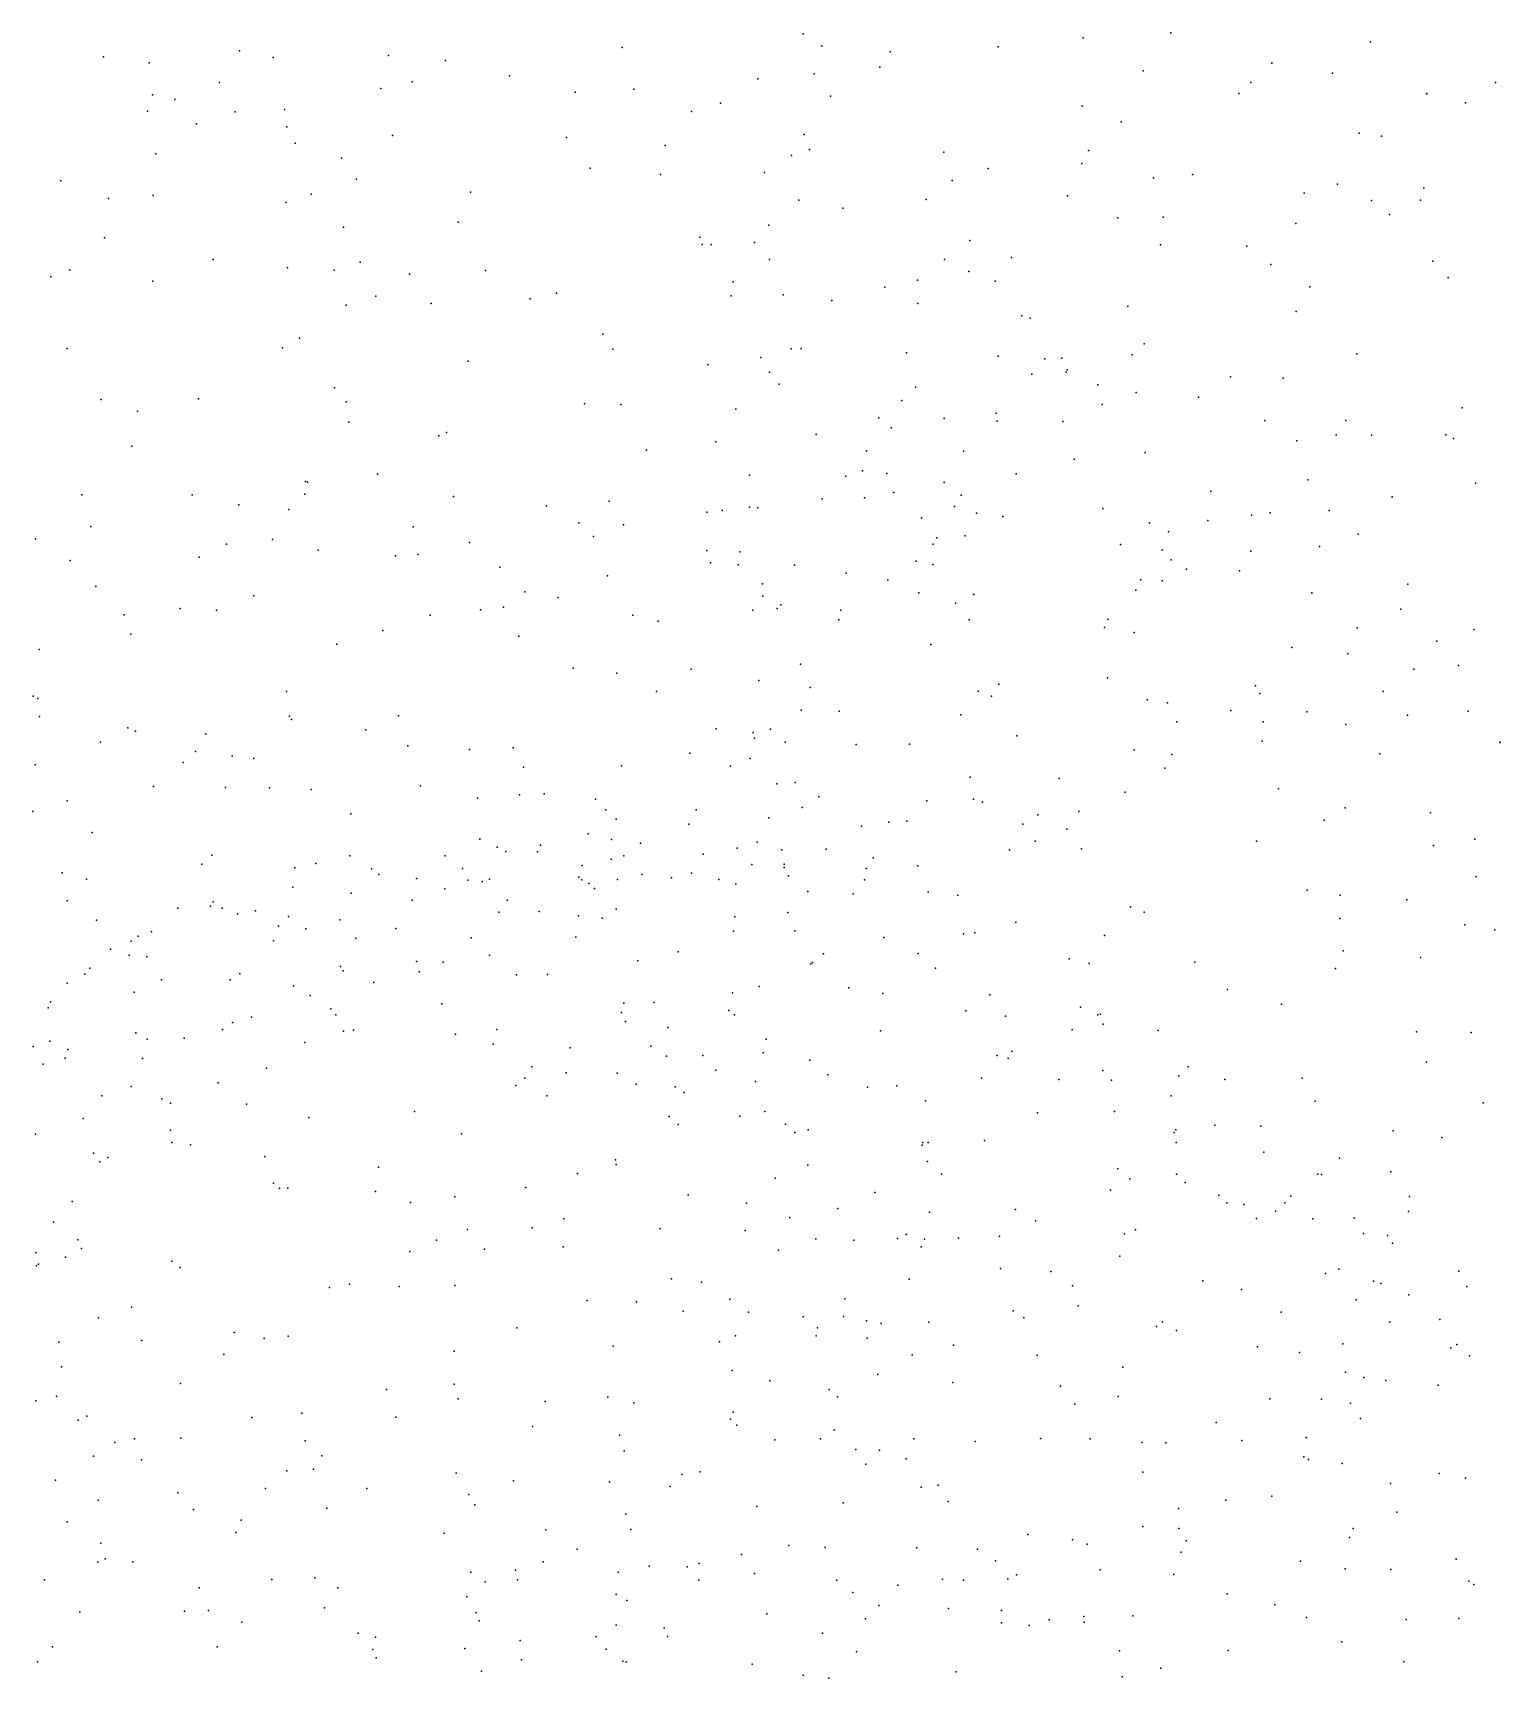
# Model space of a CAD drawing. Header units: metres. Extents: x -25 to 25, y -27.7 to 27.8.
# Drawn here: x 7.556 to 9.098, y 5.22 to 6.95 of the extents above; entities that cross this region are included whole.
import ezdxf

# ---------------------------------------------------------------- set-up
doc = ezdxf.new("R2010")
doc.units = ezdxf.units.M

msp = doc.modelspace()

# ---------------------------------------------------------------- linework, layer by layer
for p in [(8.3657, 6.9492, 9.5307), (8.6601, 6.945, 13.0605), (8.7523, 6.9501, 25.2101), (8.9621, 6.9406, 13.6284), (7.6303, 6.925, -11.8344), (7.7733, 6.9313, 25.7389), (7.8085, 6.9243, -11.5517), (7.9297, 6.9263, -22.2799), (8.1755, 6.9346, 15.8495), (8.3854, 6.9365, -5.316), (8.4571, 6.9303, -5.8496), (8.5706, 6.9353, 12.8778), (7.6783, 6.9185, 1.3898), (7.9897, 6.9211, 24.0667), (8.057, 6.9051, 21.671), (8.3774, 6.9072, 16.434), (8.4463, 6.9139, -4.787), (8.7232, 6.9102, 13.2465), (8.8584, 6.9181, 3.0555), (8.9224, 6.9077, 10.2415), (7.752, 6.8979, -10.8332), (7.9218, 6.8916, -22.829), (7.9546, 6.8987, 25.7317), (8.126, 6.8877, 3.6501), (8.1879, 6.8909, 15.6334), (8.3182, 6.9017, 15.3875), (8.8364, 6.8979, 15.1609), (9.0936, 6.8979, 16.446), (7.6816, 6.885, 9.7971), (7.7051, 6.8802, 11.8148), (8.2787, 6.8763, 24.1432), (8.3944, 6.8836, 25.6061), (8.6591, 6.8731, 22.2981), (8.8239, 6.8864, 22.6241), (9.021, 6.8859, 18.9416), (9.0214, 6.8862, 19.1229), (9.062, 6.8766, -21.1595), (7.6763, 6.8678, 11.5844), (7.7281, 6.8544, 12.2288), (7.7686, 6.8671, 3.9813), (7.8206, 6.8697, 21.6549), (8.2485, 6.8674, 1.7298), (8.7002, 6.8566, 3.2892), (7.8228, 6.8513, -23.1553), (7.9339, 6.8421, 9.3028), (8.117, 6.8401, 25.7109), (8.3667, 6.8434, 2.1757), (8.9502, 6.8445, -5.8326), (8.9736, 6.8414, 15.0425), (7.6853, 6.8229, 23.854), (7.8317, 6.8341, 9.4269), (7.8805, 6.8185, -11.7312), (8.2208, 6.8316, 15.9695), (8.3534, 6.8212, 12.6207), (8.3724, 6.8273, 1.9106), (8.5135, 6.8248, 2.7305), (8.6656, 6.8265, 25.3144), (8.1417, 6.8079, 12.505), (8.2156, 6.8012, 9.4032), (8.3251, 6.8033, -21.7731), (8.5602, 6.8075, 22.053), (8.6587, 6.8128, 9.8015), (8.775, 6.8012, 16.3982), (7.5852, 6.7945, 25.8724), (7.8963, 6.7962, 12.3615), (8.5224, 6.795, 9.6574), (8.7341, 6.7977, 22.4555), (8.9275, 6.791, 13.6664), (9.0182, 6.7871, 3.1484), (7.6356, 6.7758, -10.6286), (7.6825, 6.779, -12.0358), (7.8222, 6.7718, -11.0375), (7.8485, 6.7805, 25.7352), (8.016, 6.7826, 3.755), (8.3613, 6.774, 9.5267), (8.4949, 6.775, 12.7504), (8.6438, 6.7787, -5.8389), (8.8926, 6.7816, 19.113), (8.9633, 6.7739, 16.3949), (9.0148, 6.7741, 10.4059), (8.003, 6.751, -11.4509), (8.4073, 6.7659, 2.4417), (8.6966, 6.7557, 13.1274), (8.7442, 6.7564, 13.2905), (8.8838, 6.7496, 22.7078), (8.9821, 6.759, -4.1297), (7.6313, 6.7346, 23.6847), (7.8825, 6.7457, -22.9826), (8.2572, 6.7351, 15.8028), (8.3298, 6.7477, 21.8156), (8.5409, 6.7319, 15.2951), (8.2597, 6.7275, 16.1379), (8.2692, 6.7276, 25.6568), (8.3146, 6.7295, 16.3091), (8.7414, 6.7271, 25.0376), (8.832, 6.7258, 10.0428), (7.5949, 6.701, 4.0873), (7.7454, 6.7117, 9.7047), (7.8237, 6.703, 23.9192), (7.8727, 6.7007, 21.7698), (7.8999, 6.709, 1.5105), (8.0318, 6.7003, 9.368), (8.3303, 6.7116, -5.3688), (8.5144, 6.7116, 21.9066), (8.54, 6.6992, -21.6021), (8.5847, 6.7139, 16.3838), (8.8575, 6.7064, 3.2979), (9.0276, 6.7099, 19.4421), (7.5747, 6.6935, 9.9239), (7.6821, 6.6889, 25.7958), (7.952, 6.6962, -21.9477), (8.2923, 6.6882, 3.5392), (8.4515, 6.6828, 24.3299), (8.4859, 6.6899, 3.4681), (8.5677, 6.6888, 24.4387), (8.8985, 6.683, 15.0292), (9.044, 6.6927, 18.5811), (7.8854, 6.6636, -22.355), (7.9164, 6.6732, -11.2536), (7.9745, 6.6654, -12.013), (8.0788, 6.6704, 24.1246), (8.1066, 6.6763, 25.6782), (8.2901, 6.6737, 24.2353), (8.3447, 6.6747, -4.718), (8.3958, 6.6686, 12.6284), (8.4863, 6.6656, 25.457), (8.7072, 6.6626, 22.2903), (8.5958, 6.6525, 9.7354), (8.6043, 6.65, 25.2718), (8.8839, 6.6571, 19.3958), (7.8362, 6.6291, -22.1535), (8.1553, 6.6333, -11.5779), (7.5921, 6.6181, -12.1755), (7.8185, 6.6187, 9.4844), (8.1655, 6.6175, 9.4372), (8.3532, 6.6177, 9.555), (8.3637, 6.6182, 15.5843), (8.4744, 6.6137, 15.4187), (8.7116, 6.6116, 9.8597), (8.7241, 6.623, 18.7264), (8.9479, 6.6125, -21.2), (8.0137, 6.6047, 21.8209), (8.2654, 6.601, -11.8751), (8.3213, 6.6087, -5.5713), (8.5709, 6.6099, 12.7726), (8.6197, 6.6071, 22.0516), (8.6377, 6.6079, 3.0041), (8.6424, 6.5933, 25.1156), (8.6434, 6.5957, 15.2327), (7.873, 6.5769, 4.0033), (8.3305, 6.5932, 16.2161), (8.3405, 6.5807, 1.6696), (8.484, 6.5776, 2.1535), (8.6063, 6.5912, 3.4755), (8.6755, 6.5799, -21.4429), (8.8149, 6.5885, 13.3255), (8.8704, 6.5869, 10.18), (7.6278, 6.5644, 12.2801), (7.7299, 6.5653, -11.0312), (7.8853, 6.5621, 23.9444), (8.1359, 6.5601, -12.1403), (8.1739, 6.5594, 25.5946), (8.4693, 6.5636, 18.9703), (8.6801, 6.5594, 12.9497), (8.7159, 6.5717, 16.364), (8.7815, 6.5671, 9.9943), (7.6658, 6.5521, 21.8076), (8.2949, 6.5545, 16.0403), (8.4453, 6.5453, 16.3358), (8.514, 6.5444, 2.8289), (8.5686, 6.55, 18.7042), (8.5698, 6.5417, 24.6481), (8.8512, 6.5423, 22.6428), (8.9363, 6.5423, 10.3358), (9.0585, 6.5558, -4.3291), (7.8882, 6.5407, -22.7402), (7.9826, 6.5264, 12.4177), (7.9909, 6.5299, 9.4189), (8.3795, 6.5276, 19.1516), (8.4583, 6.5346, 21.8588), (8.6388, 6.5412, 24.883), (8.9262, 6.5275, 13.5506), (8.9634, 6.5269, 3.3952), (9.0412, 6.5273, 19.5619), (7.6601, 6.5153, 9.7522), (8.2011, 6.5111, 18.9397), (8.2741, 6.5198, 3.5938), (8.4322, 6.5104, 12.5835), (8.5342, 6.51, 1.9382), (8.7253, 6.5087, 22.2748), (8.8847, 6.521, 19.5311), (9.0494, 6.5233, 13.275), (8.4281, 6.4894, 2.581), (8.6505, 6.5017, 19.4168), (7.8424, 6.4781, 19.0392), (7.8447, 6.4776, 23.8214), (7.9183, 6.4858, -21.9128), (8.3094, 6.485, -4.9648), (8.4105, 6.4838, 24.4862), (8.4537, 6.4866, 9.6522), (8.514, 6.4773, -12.0121), (8.5895, 6.4862, 12.6764), (8.8964, 6.4799, 3.482), (9.0724, 6.4765, 13.0289), (7.6073, 6.4642, 18.8629), (7.7235, 6.4642, -23.2135), (7.8419, 6.4649, 4.1127), (7.9981, 6.4624, 19.1603), (8.1619, 6.4577, 24.2726), (8.3858, 6.4599, -4.4604), (8.4301, 6.4611, 25.3138), (8.4612, 6.4668, -5.7134), (8.532, 6.4639, 3.5344), (8.7943, 6.4682, 22.5094), (8.9849, 6.4622, 10.5117), (7.7725, 6.4536, 19.24), (7.8251, 6.4489, -22.938), (8.0958, 6.4526, 1.4967), (8.2643, 6.4461, -5.4215), (8.2807, 6.4477, 24.4041), (8.3092, 6.4512, 25.4259), (8.3182, 6.4504, -12.2431), (8.49, 6.44, -4.2734), (8.5249, 6.4521, 25.1481), (8.5481, 6.445, 12.27), (8.5757, 6.4413, 15.405), (8.6808, 6.4499, 12.37), (8.8369, 6.4429, 16.3633), (8.8566, 6.4453, 12.0962), (8.9188, 6.4476, 18.4462), (7.617, 6.431, 26.004), (7.9557, 6.4305, 25.6243), (8.13, 6.4347, 19.246), (8.1454, 6.4203, 3.7653), (8.1767, 6.4325, 18.7628), (8.536, 6.421, 11.9828), (8.7297, 6.4349, 11.9496), (8.7499, 6.4252, 12.6664), (8.7913, 6.4372, 12.8689), (8.9493, 6.423, 12.5234), (7.5587, 6.418, -23.3967), (7.7594, 6.4124, -22.1455), (7.8078, 6.4174, 23.6458), (7.8557, 6.406, 18.776), (8.015, 6.414, 18.7779), (8.2644, 6.4058, 19.3492), (8.2991, 6.4042, 9.6026), (8.5023, 6.4125, -21.5909), (8.5062, 6.4189, -11.7825), (8.6995, 6.4121, 19.5409), (8.743, 6.4062, -12.1342), (8.8363, 6.4049, 15.0906), (8.9084, 6.4099, 12.7558), (7.5951, 6.3953, 18.7218), (7.7309, 6.3985, 19.4162), (7.937, 6.4, -11.2904), (7.9607, 6.4015, 24.0013), (8.047, 6.3883, 3.8925), (8.2682, 6.3928, 12.3271), (8.2974, 6.3906, 21.8603), (8.3568, 6.3902, 16.1433), (8.4844, 6.3946, 16.3138), (8.5022, 6.391, 24.9191), (8.7527, 6.3957, 22.1578), (8.7689, 6.3861, 3.5475), (8.16, 6.3789, 9.5192), (8.323, 6.3706, -4.693), (8.411, 6.3818, 15.7131), (8.4546, 6.3744, 2.314), (8.7207, 6.3749, -11.9131), (8.743, 6.3737, 18.4479), (8.8244, 6.3843, 10.3382), (9.0014, 6.3704, 19.5928), (7.6221, 6.3678, -11.0686), (7.7884, 6.3581, 12.2692), (8.073, 6.3623, 12.3331), (8.1083, 6.3561, 21.8808), (8.3235, 6.3577, 12.139), (8.4872, 6.3613, 21.854), (8.5453, 6.3594, 3.2557), (8.7153, 6.3639, 11.761), (8.9004, 6.3613, 3.5455), (7.6518, 6.338, 9.6099), (7.7108, 6.3445, 23.4244), (7.7489, 6.3429, 25.7648), (7.9736, 6.3375, 9.4471), (8.0266, 6.3434, -12.3523), (8.0506, 6.346, 24.2133), (8.1868, 6.3376, 25.3892), (8.313, 6.3428, 25.2761), (8.3383, 6.3446, 24.6133), (8.3423, 6.3484, 15.9609), (8.4053, 6.3429, 25.1265), (8.5259, 6.3501, 18.5211), (8.9939, 6.3438, 15.0195), (7.6588, 6.3176, 19.5863), (7.924, 6.3216, 21.8901), (8.2133, 6.3315, -21.7502), (8.4033, 6.3327, 2.83), (8.5402, 6.3326, 11.7481), (8.6825, 6.3247, 21.889), (8.6862, 6.3334, -21.3378), (8.7136, 6.3194, 10.187), (8.9483, 6.3243, 22.6671), (9.0708, 6.3225, -4.4174), (7.5626, 6.3014, 4.215), (7.8754, 6.3072, 23.7363), (8.0669, 6.3156, 19.5147), (8.4998, 6.3067, 19.5843), (8.8796, 6.3035, 11.7158), (9.0318, 6.3103, 11.8352), (8.1239, 6.2819, 24.3575), (8.3631, 6.2861, 11.7886), (8.9385, 6.2968, 3.5732), (9.0548, 6.2847, -12.0553), (8.1698, 6.2768, 12.0728), (8.248, 6.2807, -5.081), (8.3193, 6.2689, 18.5532), (8.5716, 6.2649, 10.0905), (8.6856, 6.2716, 3.6279), (9.0078, 6.2808, 10.8322), (7.5564, 6.2526, 23.2579), (7.5612, 6.2499, 26.2097), (7.8225, 6.2575, 25.6351), (8.2114, 6.2573, 11.8973), (8.3732, 6.2616, 9.812), (8.5496, 6.2578, 16.2768), (8.5637, 6.2523, 15.5344), (8.7275, 6.2487, 11.5736), (8.8414, 6.2633, 22.368), (8.8459, 6.2553, 10.6986), (8.9754, 6.2572, 16.3782), (7.5628, 6.231, 11.9811), (7.8259, 6.2315, 19.6362), (7.9402, 6.2319, 25.5011), (8.3638, 6.2376, 16.0667), (8.4035, 6.2365, 15.8021), (8.5315, 6.2329, 11.5513), (8.7488, 6.2455, 10.5238), (8.8152, 6.2372, -12.3486), (8.8953, 6.2359, 10.9452), (9.0011, 6.2324, 15.1691), (9.0649, 6.2367, 11.0576), (7.6557, 6.2191, -23.0235), (7.6639, 6.2156, 4.295), (7.7377, 6.2128, 9.5361), (7.8279, 6.228, 23.5884), (7.9061, 6.2172, 18.5782), (8.2742, 6.2182, 24.6865), (8.3133, 6.2142, 11.6222), (8.3313, 6.2179, -12.4357), (8.7587, 6.2256, 16.3245), (8.8493, 6.2254, 22.1493), (8.9363, 6.2225, 19.644), (7.6269, 6.204, 1.1237), (7.95, 6.2003, 23.8903), (8.0148, 6.1964, 11.9846), (8.0609, 6.1981, -11.4397), (8.3145, 6.2082, 24.9103), (8.3469, 6.2042, 2.5693), (8.4214, 6.2016, -5.6752), (8.4775, 6.2018, 15.6607), (8.5904, 6.2107, 21.8328), (8.7137, 6.1959, 10.8126), (8.8483, 6.2052, 15.2351), (9.098, 6.2038, -5.4678), (9.0984, 6.204, 11.6952), (7.5582, 6.1803, 19.7145), (7.7139, 6.1826, 25.7908), (7.727, 6.1943, -22.6773), (7.7656, 6.1897, 23.4522), (7.7881, 6.1868, 21.8789), (8.1748, 6.179, -5.3637), (8.2467, 6.1925, 25.1468), (8.2895, 6.1788, 19.6661), (8.3099, 6.1869, 21.8623), (8.7533, 6.1912, 19.662), (8.9721, 6.1917, 11.5646), (8.0716, 6.1777, 18.548), (8.3573, 6.1616, -4.5561), (8.5412, 6.1671, 2.0691), (8.6349, 6.1657, -12.4678), (8.7458, 6.1767, 11.0376), (7.6827, 6.1573, 11.888), (7.7584, 6.1563, -11.4199), (7.8046, 6.1559, -21.7508), (7.8484, 6.1541, 11.9244), (7.9636, 6.1582, 9.5302), (8.0235, 6.1453, 24.1916), (8.0674, 6.1486, 9.6465), (8.0935, 6.1496, 11.7006), (8.1474, 6.1442, 21.8803), (8.3381, 6.1602, -11.5401), (8.3821, 6.1465, 11.3809), (8.5447, 6.144, 11.3018), (8.7043, 6.1514, 11.2573), (8.8655, 6.1548, 11.28), (7.556, 6.1312, -22.1879), (7.5919, 6.1424, 18.4672), (7.8901, 6.1287, 23.6917), (8.1583, 6.1329, 11.5481), (8.2531, 6.133, -21.6666), (8.3648, 6.1353, 10.2862), (8.4957, 6.1425, 1.6174), (8.5543, 6.1409, 10.8267), (8.6124, 6.1275, 18.3777), (8.6555, 6.1312, 16.2383), (8.9357, 6.1349, 22.2651), (9.0251, 6.1299, 11.405), (7.6182, 6.1091, 25.9682), (8.1692, 6.123, 9.9163), (8.2456, 6.1177, 10.1539), (8.3295, 6.1245, 2.9067), (8.427, 6.1157, 10.5264), (8.4559, 6.1198, 3.364), (8.4748, 6.121, 11.0918), (8.5967, 6.1177, 1.8199), (8.6428, 6.1125, -4.1962), (8.9136, 6.1219, 21.941), (8.026, 6.102, -12.4), (8.0442, 6.0937, 25.3232), (8.0895, 6.0958, 21.9418), (8.1397, 6.1075, 24.46), (8.1644, 6.1018, 22.0184), (8.1949, 6.0977, 21.9257), (8.2964, 6.0926, 22.0038), (8.3173, 6.0988, 11.0978), (8.39, 6.0916, 16.0205), (8.6098, 6.0999, 15.5376), (8.6582, 6.0919, -11.6213), (8.8423, 6.0998, 3.6854), (9.0284, 6.0953, 3.6897), (9.072, 6.102, 16.3869), (7.7334, 6.0756, 18.4502), (7.744, 6.0853, 4.3972), (7.8534, 6.0764, -11.6057), (7.8892, 6.0845, 18.4751), (7.9895, 6.0846, 21.8947), (8.0532, 6.0891, 21.8213), (8.0865, 6.0888, 22.0659), (8.1335, 6.0745, 4.1578), (8.1638, 6.0809, 21.7268), (8.1771, 6.0844, 22.1092), (8.2606, 6.0863, 21.7688), (8.3119, 6.0753, 10.71), (8.3433, 6.0907, 21.8889), (8.3458, 6.0756, 22.0818), (8.4392, 6.0824, 3.8412), (8.4863, 6.0741, -4.3314), (8.5827, 6.0909, 3.7693), (7.5866, 6.0666, -22.4391), (7.6125, 6.06, 11.6691), (7.8315, 6.072, 11.7044), (7.9119, 6.0708, 22.0649), (7.9197, 6.0649, 21.7825), (7.9592, 6.0608, 11.334), (8.0075, 6.0713, 22.1264), (8.0131, 6.0589, 21.7061), (8.0283, 6.0576, 22.2214), (8.0359, 6.0601, 11.1176), (8.1298, 6.0621, 22.2359), (8.133, 6.0593, 21.6337), (8.1705, 6.0597, 10.9392), (8.1961, 6.0648, 10.3985), (8.2272, 6.0613, 21.6481), (8.2484, 6.0664, 10.5536), (8.2771, 6.0596, 22.1815), (8.3456, 6.0723, 21.7199), (8.3503, 6.0634, 1.4504), (8.4303, 6.0594, 21.8314), (8.4321, 6.0713, 21.8143), (9.0731, 6.0624, 22.4792), (7.8293, 6.0516, 21.9474), (7.8906, 6.0451, 22.193), (7.9892, 6.0497, 9.8211), (8.1404, 6.0554, 18.4574), (8.1464, 6.0502, -5.0058), (8.2948, 6.0547, 3.9709), (8.3705, 6.047, 22.1678), (8.4184, 6.0444, 21.6654), (8.497, 6.0463, 22.0139), (8.5282, 6.0433, 21.8534), (8.8955, 6.0483, 15.4393), (8.9303, 6.0432, 16.267), (7.592, 6.037, 10.971), (7.7084, 6.0294, 19.781), (7.7427, 6.0316, 22.0364), (7.7456, 6.036, 11.088), (7.755, 6.0296, 21.9022), (7.7712, 6.0235, 9.5781), (7.7901, 6.0267, 22.1435), (7.9547, 6.038, 22.2569), (8.0459, 6.0252, 21.5732), (8.0545, 6.0378, 10.2531), (8.0881, 6.0259, -5.2261), (8.1692, 6.0284, -5.5382), (8.3496, 6.025, 18.4054), (8.7098, 6.0307, 3.6352), (8.7244, 6.0252, -21.2816), (9.0004, 6.0382, 19.6524), (7.6227, 6.0169, 11.4158), (7.8142, 6.0104, 22.2506), (7.8247, 6.0206, 21.7301), (7.8429, 6.0078, 10.8959), (7.8788, 6.0171, 9.7058), (7.9374, 6.0082, 21.5713), (8.1294, 6.0215, 1.214), (8.1546, 6.0189, 22.3085), (8.2926, 6.0052, 21.5302), (8.2938, 6.0202, 22.275), (8.3569, 6.0057, 3.186), (8.5894, 6.0148, 21.9556), (8.9299, 6.0186, 15.624), (9.0614, 6.012, -4.4523), (9.093, 6.0065, 22.3195), (7.6592, 5.9947, 25.7987), (7.6667, 6.0001, 21.8249), (7.6806, 6.0045, 10.8243), (7.8089, 5.9952, 23.5268), (7.8953, 5.998, 22.314), (8.0168, 5.9981, -21.6675), (8.1269, 5.9989, 21.5163), (8.4504, 5.9986, 15.7448), (8.5343, 6.0024, -21.4031), (8.5461, 6.0036, 22.0809), (8.6825, 6.0007, 18.2997), (7.6377, 5.9862, -21.6056), (7.6571, 5.9799, 21.8467), (7.6758, 5.9781, 22.1756), (7.9592, 5.9732, 10.5817), (7.9872, 5.9728, 21.5076), (8.036, 5.9801, 4.427), (8.1921, 5.9741, 22.3748), (8.2345, 5.9836, 24.9763), (8.3737, 5.971, 2.3284), (8.3757, 5.9723, 22.3073), (8.387, 5.9814, -12.3801), (8.4867, 5.9817, 21.5628), (8.6455, 5.976, 21.8784), (8.6664, 5.9714, 3.8318), (8.7774, 5.9726, 15.6326), (8.9333, 5.9847, -12.7379), (9.0147, 5.9774, 18.3009), (7.6107, 5.9601, 21.95), (7.616, 5.9664, 23.2754), (7.6913, 5.9542, 21.6675), (7.7632, 5.9539, 21.5772), (7.7735, 5.9605, 22.3233), (7.8794, 5.9682, 23.6713), (7.882, 5.9637, 10.018), (7.9619, 5.9625, 22.3988), (8.0643, 5.9595, 21.4706), (8.097, 5.9598, 22.4037), (8.505, 5.9662, 19.7173), (8.9254, 5.9659, 15.8468), (7.5921, 5.9504, 4.4464), (7.6623, 5.9412, 22.2744), (7.83, 5.9477, 25.5542), (7.8475, 5.9375, 22.4027), (7.9143, 5.9513, 10.2752), (8.2913, 5.9404, 21.4388), (8.3195, 5.9471, 22.3666), (8.4138, 5.9456, 21.4787), (8.4495, 5.9397, -5.624), (8.5619, 5.9383, 21.5364), (8.8117, 5.9439, -4.2039), (7.572, 5.9245, 21.8272), (7.5746, 5.9311, 22.0973), (7.8692, 5.9235, 0.9687), (7.9859, 5.929, -12.1294), (8.1749, 5.9197, 22.4568), (8.1771, 5.9295, -11.7511), (8.209, 5.9302, -12.108), (8.2877, 5.9218, 21.8338), (8.5369, 5.9216, 3.9304), (8.6572, 5.9254, 21.6323), (8.8686, 5.9285, 16.126), (7.7554, 5.9019, 22.4198), (7.7658, 5.9093, 21.5027), (7.7858, 5.9147, 10.5434), (7.8744, 5.9172, 18.3785), (7.8929, 5.9012, 21.8448), (8.0438, 5.902, 24.196), (8.1791, 5.9103, 19.7779), (8.2236, 5.9041, 24.6285), (8.2934, 5.9172, 4.139), (8.5784, 5.916, 22.2427), (8.6487, 5.9015, 22.1557), (8.6756, 5.9174, -5.5514), (8.6782, 5.9181, -12.3276), (8.6811, 5.9073, 16.1107), (7.5564, 5.8839, 21.7041), (7.5739, 5.8894, 25.9098), (7.6643, 5.8984, 22.3559), (7.6761, 5.8917, 21.54), (7.715, 5.8928, 23.384), (7.8418, 5.8882, 4.5959), (7.8824, 5.9002, 21.4353), (8.0001, 5.897, 22.4938), (8.0399, 5.8863, 21.3733), (8.2055, 5.8843, -4.7115), (8.327, 5.8915, 2.5656), (8.447, 5.9005, 22.3519), (8.7388, 5.9008, 21.9071), (9.0107, 5.8995, -5.3176), (9.0679, 5.8987, -21.2662), (7.5898, 5.8715, 21.5843), (7.5927, 5.8807, 10.5234), (7.6711, 5.8714, -13.7951), (8.1209, 5.8827, 18.368), (8.2219, 5.8739, 21.3485), (8.2603, 5.8744, 24.8388), (8.3236, 5.8774, 21.3612), (8.3727, 5.8697, 15.9122), (8.5696, 5.8745, 1.7263), (8.5812, 5.8715, -11.6729), (8.5851, 5.8792, 21.4688), (9.021, 5.8673, 3.4326), (7.5669, 5.8655, 22.3392), (7.8016, 5.8613, 21.4042), (8.0731, 5.8505, 21.8384), (8.0806, 5.8625, -4.9324), (8.1167, 5.8561, 21.327), (8.1703, 5.8559, 4.3901), (8.2741, 5.8591, 18.3362), (8.3916, 5.854, 22.4409), (8.5534, 5.8508, 22.3306), (8.6347, 5.8494, 19.7008), (8.6809, 5.8586, 15.8238), (8.7608, 5.8531, 21.6562), (8.7705, 5.8625, 22.0074), (8.8091, 5.8491, 21.8022), (8.8902, 5.8505, 3.6939), (7.6285, 5.8322, 22.4755), (7.6592, 5.8418, 21.7633), (7.7507, 5.8459, 10.3186), (8.0636, 5.8428, 25.3536), (8.0964, 5.8319, 22.5449), (8.1902, 5.8443, 24.4797), (8.2311, 5.8414, 22.5104), (8.2406, 5.8355, -21.5273), (8.3158, 5.847, 22.4764), (8.4334, 5.841, 21.3536), (8.4643, 5.8425, 1.5307), (8.6898, 5.8486, 21.534), (8.7525, 5.8321, 21.738), (7.6916, 5.8288, 10.0207), (7.7008, 5.8245, 19.8196), (7.7805, 5.8234, 22.5247), (7.9572, 5.8157, 22.5692), (8.3254, 5.8155, 19.7254), (8.4945, 5.8269, 15.7387), (8.6929, 5.8157, 22.2239), (8.904, 5.8263, -12.5071), (9.0806, 5.8247, -13.1486), (7.6087, 5.8083, 21.4398), (7.846, 5.8093, 21.324), (8.2249, 5.8103, 25.1762), (8.2345, 5.8018, 21.2859), (8.299, 5.8107, 1.1753), (8.3471, 5.8024, 3.0595), (8.6122, 5.814, 21.4071), (8.7985, 5.8011, -12.1026), (8.8469, 5.8, 21.9313), (7.5588, 5.7918, 4.5558), (7.7005, 5.7958, 21.3493), (7.7019, 5.7828, 22.564), (7.7217, 5.7806, 0.8732), (8.0067, 5.792, 21.2825), (8.357, 5.7935, 4.2205), (8.371, 5.7963, 21.2958), (8.4908, 5.7802, 21.3158), (8.4917, 5.7831, 22.4367), (8.497, 5.7831, 21.7579), (8.5565, 5.7849, 18.2304), (8.7556, 5.7934, 21.5267), (8.7577, 5.7963, 22.1431), (8.7578, 5.783, -21.3158), (8.986, 5.7952, 18.2593), (9.0371, 5.7881, -5.0832), (7.6198, 5.7718, 22.5471), (7.6348, 5.7671, 10.2538), (7.7998, 5.7682, 25.6171), (8.1684, 5.7649, 21.2493), (8.4964, 5.7629, 15.9508), (8.8501, 5.7728, 22.0316), (8.9295, 5.7664, -4.3548), (7.6262, 5.7625, 23.3314), (7.9192, 5.757, 22.6269), (8.1284, 5.7502, 4.5553), (8.1692, 5.7597, 18.2721), (8.3362, 5.7455, -4.4694), (8.3708, 5.7593, 22.5307), (8.5111, 5.7495, 4.109), (8.6964, 5.7554, 21.4159), (8.7581, 5.7495, -5.4269), (8.9067, 5.7495, 21.8894), (8.9107, 5.7494, 21.7503), (8.9836, 5.7521, -12.2803), (7.8088, 5.7401, 23.5661), (7.8151, 5.735, 21.2531), (7.8241, 5.7348, 4.7255), (7.9163, 5.7313, 21.2345), (8.0742, 5.7358, 21.2245), (8.245, 5.728, 22.5953), (8.4412, 5.7303, 19.6697), (8.6888, 5.733, 7.2867), (8.709, 5.7448, 22.2795), (8.7675, 5.7409, -12.932), (7.5973, 5.7208, 21.3202), (7.9528, 5.7198, 25.4966), (7.9994, 5.7258, 23.9614), (8.3063, 5.7191, 21.2198), (8.4021, 5.7136, 18.2122), (8.5888, 5.7125, 2.0433), (8.8027, 5.7275, 19.6373), (8.811, 5.7196, 21.4859), (8.8289, 5.7179, 22.1508), (8.8623, 5.7108, 7.0274), (8.8722, 5.7196, 21.5488), (8.8785, 5.7265, -5.253), (9.0031, 5.7261, 21.7358), (7.5776, 5.6991, -13.9206), (8.114, 5.7027, 22.6407), (8.3516, 5.7041, 2.7969), (8.4984, 5.7097, 21.2552), (8.6101, 5.7004, 21.2933), (8.8422, 5.703, 3.8219), (8.9014, 5.7026, 22.0574), (8.9451, 5.7033, 3.6314), (9.0022, 5.7104, 3.4398), (7.6032, 5.6807, 2.7125), (7.9803, 5.6802, -5.4321), (8.0129, 5.6915, 22.6724), (8.0807, 5.6931, 19.7636), (8.2154, 5.6923, 24.4264), (8.3047, 5.6903, 24.6394), (8.3791, 5.6816, 21.1968), (8.4191, 5.6803, 22.5647), (8.4648, 5.682, 3.2719), (8.4741, 5.6861, 2.2727), (8.4933, 5.6814, -21.4219), (8.529, 5.6823, 22.4962), (8.572, 5.6844, 7.4059), (8.7036, 5.6868, 21.3465), (8.7151, 5.6912, 3.5702), (8.9548, 5.6873, -13.0288), (8.98, 5.6852, 21.8441), (8.9852, 5.677, 21.7192), (7.559, 5.6668, 2.9729), (7.5901, 5.6623, 21.6396), (7.6071, 5.6713, 22.6711), (7.9522, 5.6683, 21.7419), (8.0308, 5.6708, 21.1697), (8.1133, 5.6731, 21.7601), (8.3399, 5.6698, 25.0838), (8.4899, 5.6731, 7.2425), (8.6987, 5.6635, 22.3644), (7.5596, 5.6532, 2.3413), (7.5617, 5.6551, 21.2735), (7.7019, 5.6581, 19.8605), (7.7108, 5.6516, 21.1943), (8.5733, 5.6503, 21.2303), (8.626, 5.6472, -4.3053), (8.9147, 5.6451, -11.7594), (8.9288, 5.6499, 18.2429), (9.055, 5.6478, 21.5688), (7.8678, 5.6305, 21.1561), (7.8887, 5.6341, 23.7116), (7.9409, 5.6316, -5.1781), (7.9996, 5.6324, 4.748), (8.2275, 5.6397, 22.6529), (8.259, 5.636, 21.156), (8.4771, 5.6392, -5.4898), (8.649, 5.6323, 22.4374), (8.7859, 5.6375, 22.2962), (8.8264, 5.6284, 7.3349), (8.9654, 5.6372, 6.8053), (8.9729, 5.6346, 21.507), (9.0635, 5.6315, 21.9113), (7.6595, 5.6098, 22.7423), (8.1385, 5.6167, 25.4139), (8.1904, 5.6152, -4.603), (8.2885, 5.6181, 25.2241), (8.4097, 5.6185, 2.5053), (8.655, 5.611, 21.262), (8.947, 5.6175, 22.1057), (9.0025, 5.6227, 22.0208), (7.6248, 5.5984, 2.847), (8.2396, 5.6054, -21.5023), (8.3084, 5.6046, 22.6433), (8.3659, 5.5996, 4.4372), (8.4081, 5.6, 7.3561), (8.4322, 5.5955, 1.3091), (8.4479, 5.5925, 7.1125), (8.4977, 5.5941, 18.1514), (8.5864, 5.6059, 1.6504), (8.5978, 5.5986, 6.9975), (8.7435, 5.5945, 6.888), (8.8682, 5.6044, 21.3601), (8.9826, 5.5941, 7.0505), (9.0352, 5.5968, 21.4364), (7.5831, 5.5729, 0.7725), (7.6706, 5.5748, 21.1607), (7.7675, 5.5832, 4.8739), (7.7991, 5.5769, 21.1304), (7.8244, 5.5793, 22.7517), (8.0648, 5.588, 22.7238), (8.2778, 5.5733, 18.1436), (8.2945, 5.5797, 24.5314), (8.3794, 5.5795, 24.7232), (8.3809, 5.588, 21.1406), (8.4332, 5.5771, 3.0239), (8.7372, 5.5893, 4.0609), (8.7582, 5.5851, 21.3022), (7.7568, 5.5601, 23.5332), (7.9989, 5.5634, 21.1031), (8.1659, 5.5688, 4.6475), (8.4802, 5.5595, 21.1528), (8.5238, 5.5697, 22.5627), (8.6119, 5.5593, 19.6026), (8.8434, 5.5681, 3.9083), (8.8877, 5.5622, 22.2582), (8.9332, 5.5712, 6.6636), (9.0468, 5.5671, 21.6892), (9.0528, 5.5705, 3.3723), (9.0664, 5.5585, 6.9), (7.5861, 5.547, 25.7667), (8.2912, 5.543, 21.1005), (8.4441, 5.5391, 7.6563), (8.7018, 5.5466, -5.2363), (8.936, 5.5413, 3.5785), (7.7111, 5.5293, 2.6541), (7.9276, 5.523, 25.5906), (7.9989, 5.5287, 22.7697), (8.3308, 5.5322, 21.6896), (8.393, 5.5231, 22.6436), (8.5231, 5.5306, 7.7908), (8.6362, 5.5267, 4.259), (8.9551, 5.5358, 22.2042), (8.9782, 5.5326, 19.4868), (9.0333, 5.5276, 22.1319), (7.559, 5.5113, 18.2342), (7.5808, 5.516, 23.3772), (8.003, 5.5135, -4.9934), (8.0944, 5.5106, 22.7597), (8.1603, 5.5152, 21.68), (8.1876, 5.5091, 19.6662), (8.4019, 5.5153, 21.1011), (8.6515, 5.5077, 2.0133), (8.6969, 5.5159, 22.467), (8.8562, 5.5133, -4.88), (8.9106, 5.5129, -4.6418), (8.941, 5.5089, 21.2917), (7.6036, 5.491, 3.0552), (7.6127, 5.4952, 2.3315), (7.7861, 5.4937, 22.8109), (7.8387, 5.4984, 21.6333), (7.9375, 5.494, 21.0602), (8.2895, 5.4919, 7.3896), (8.292, 5.4994, 22.6923), (8.296, 5.4858, -5.4634), (8.8001, 5.4885, 22.3929), (8.9517, 5.4926, -21.3595), (7.6627, 5.4713, 19.9108), (7.7116, 5.4721, 4.9855), (7.8423, 5.469, -21.5012), (8.0812, 5.4842, 21.052), (8.1725, 5.475, 22.757), (8.3361, 5.4702, 21.0583), (8.3841, 5.4714, 0.9304), (8.3982, 5.4807, 25.0675), (8.4821, 5.4714, 19.596), (8.5465, 5.4685, 21.114), (8.6152, 5.4715, 18.1352), (8.6675, 5.4712, 21.1667), (8.827, 5.4695, 7.6142), (8.8945, 5.4725, 7.4699), (7.6196, 5.453, -14.0327), (7.642, 5.4673, 22.8395), (7.8599, 5.4533, 21.0442), (8.1777, 5.4586, 21.0378), (8.4212, 5.4602, 7.8943), (8.446, 5.4595, 2.7095), (8.7222, 5.4674, -4.4483), (8.7471, 5.467, 4.1682), (8.8922, 5.4522, 18.2153), (7.6702, 5.4492, 21.0809), (7.8229, 5.4375, 25.6783), (7.8509, 5.4395, 19.8064), (8.001, 5.435, 18.1527), (8.2383, 5.4339, 7.7881), (8.2574, 5.4364, 22.7396), (8.4315, 5.4445, 22.6556), (8.4739, 5.4501, 7.041), (8.723, 5.4363, 3.3975), (8.8971, 5.4495, 21.2158), (8.9324, 5.4453, 3.7408), (9.0343, 5.4349, 21.2046), (7.5799, 5.4277, 21.1155), (7.8006, 5.4189, 22.8498), (7.9069, 5.4192, 5.0039), (8.0612, 5.4271, 22.8045), (8.1621, 5.4259, 18.0986), (8.226, 5.4211, 7.2579), (8.4897, 5.4206, 4.5225), (8.5076, 5.4226, 2.4078), (8.9833, 5.4243, 21.6705), (9.0619, 5.4299, 22.2491), (7.6246, 5.4066, 5.1157), (7.7083, 5.4145, 22.8602), (8.0144, 5.4126, 21.0247), (8.0207, 5.4017, 23.6741), (8.3171, 5.4002, -4.4211), (8.4078, 5.4039, 21.0427), (8.5181, 5.4054, 22.6363), (8.8102, 5.4067, 22.4512), (8.8584, 5.4111, 6.671), (7.5921, 5.384, 22.8864), (7.7247, 5.3968, 18.2088), (7.7751, 5.3858, 21.0401), (7.8649, 5.3983, 2.8405), (8.1793, 5.3921, 7.9922), (8.7603, 5.3979, 21.6728), (8.9899, 5.394, 22.3138), (7.7692, 5.3726, 23.4743), (7.9884, 5.372, 22.8348), (8.0953, 5.3757, 21.0149), (8.1847, 5.376, 21.0153), (8.6018, 5.3708, 22.6143), (8.6489, 5.365, 4.4561), (8.7229, 5.3792, 6.8072), (8.7608, 5.377, 19.5348), (8.9401, 5.3675, 21.1501), (8.9439, 5.377, 19.4178), (7.6274, 5.3615, 21.4391), (8.1282, 5.3551, 22.8113), (8.3008, 5.3496, 25.2783), (8.3508, 5.3592, 21.6439), (8.3888, 5.3568, 4.6548), (8.4852, 5.3565, 21.0433), (8.5489, 5.3553, -4.4024), (8.6643, 5.3605, 21.091), (8.7632, 5.3521, 21.1274), (8.7685, 5.3639, 22.5152), (7.6244, 5.3414, 23.4078), (7.6319, 5.3452, 21.0754), (7.661, 5.3419, 25.738), (8.0163, 5.3311, 25.5621), (8.0635, 5.3333, 2.6371), (8.0925, 5.3419, 7.374), (8.1712, 5.3309, 0.7578), (8.204, 5.3375, 25.4013), (8.2439, 5.3366, 24.2176), (8.2565, 5.3402, 23.877), (8.5681, 5.3428, 3.0802), (8.6779, 5.3334, -4.9384), (8.8885, 5.3427, 22.4534), (8.9354, 5.3345, 6.4405), (8.9837, 5.3338, 22.3831), (9.0522, 5.3446, 21.1132), (7.5683, 5.3228, 5.2378), (7.7308, 5.3144, 2.2302), (7.8071, 5.3233, 3.1023), (7.8525, 5.325, 22.8699), (7.8766, 5.3145, 21.5209), (8.0313, 5.321, 2.8452), (8.0655, 5.3231, 8.2567), (8.2561, 5.3227, 21.0042), (8.3147, 5.3296, 22.7639), (8.401, 5.3225, 25.0798), (8.4654, 5.3174, -21.4901), (8.5122, 5.3237, 2.8682), (8.5343, 5.3225, 22.6639), (8.5809, 5.324, -5.1345), (8.5899, 5.3283, 18.0832), (8.7554, 5.3287, -4.6749), (9.0657, 5.3215, 6.3518), (9.0709, 5.3179, 22.3663), (8.0122, 5.3051, 7.5439), (8.1693, 5.3076, 21.5949), (8.1802, 5.3012, -21.5059), (8.4179, 5.3098, -5.3896), (8.4452, 5.296, 8.2836), (8.8116, 5.3081, 4.1708), (8.8616, 5.2966, 3.9961), (7.6052, 5.2893, -21.4225), (7.7153, 5.2899, 22.9222), (7.7405, 5.2907, 21.024), (7.7756, 5.2783, 5.2563), (7.8624, 5.2935, 21.0101), (8.0219, 5.2882, 5.0488), (8.0252, 5.2798, 23.4997), (8.3275, 5.2873, 24.4002), (8.4313, 5.2818, 22.7353), (8.5187, 5.2929, 19.5858), (8.5741, 5.2906, 21.0399), (8.6245, 5.2808, 4.5867), (8.6608, 5.2845, 1.4587), (8.661, 5.2784, 1.2068), (8.7123, 5.2851, 21.0677), (8.8948, 5.2833, 7.5544), (8.9997, 5.2813, 7.3652), (9.0549, 5.2823, 3.5357), (7.898, 5.2667, 8.1159), (7.9162, 5.2625, 7.4078), (8.148, 5.263, 20.9872), (8.1693, 5.2752, -5.4512), (8.2197, 5.2722, 23.5961), (8.2232, 5.2632, 22.814), (8.386, 5.267, 7.003), (8.5742, 5.2779, 8.0556), (8.6034, 5.2748, 22.657), (7.5765, 5.2526, 3.3388), (7.7496, 5.2526, 19.8697), (7.9132, 5.2497, 2.2646), (8.0099, 5.2509, 18.1079), (8.0681, 5.2592, 22.8501), (8.1587, 5.2501, 8.4699), (8.4217, 5.2471, 24.944), (8.6983, 5.2483, 1.7368), (8.8124, 5.2488, 18.1613), (8.9321, 5.2579, 21.0635), (7.5609, 5.2366, 5.4258), (7.917, 5.241, 7.2281), (8.0276, 5.227, -4.8514), (8.0696, 5.2387, 2.992), (8.1761, 5.2373, 7.0505), (8.1798, 5.2367, 2.7324), (8.3121, 5.2344, 20.985), (8.5266, 5.2263, 22.7259), (8.7418, 5.2301, 0.9759), (8.9971, 5.2366, 22.4727), (8.3659, 5.2227, 24.1038), (8.3928, 5.2196, 22.79), (8.701, 5.2209, 19.5326)]:
    msp.add_point(p)

doc.saveas('drawing.dxf')
